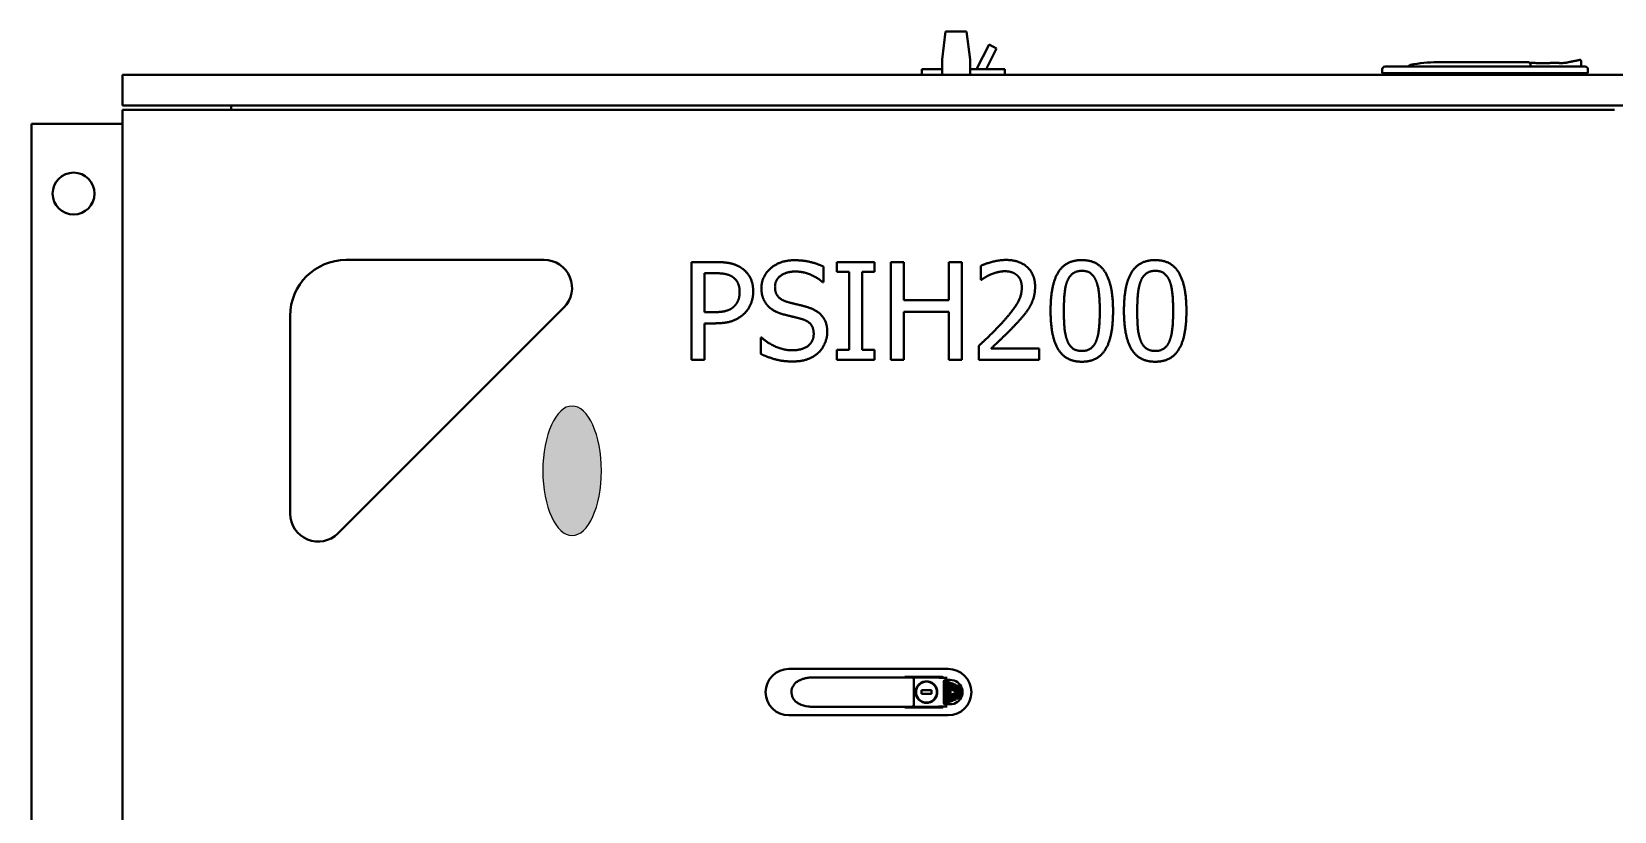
# Model space of a CAD drawing. Header units: millimetres. Extents: x 4969 to 37601, y -771 to 6478.
# Drawn here: x 11696 to 12829, y 4538 to 5097 of the extents above; entities that cross this region are included whole.
import ezdxf

# ---------------------------------------------------------------- set-up
doc = ezdxf.new("R2010")
doc.units = ezdxf.units.MM
doc.header["$LTSCALE"] = 7
doc.header["$MEASUREMENT"] = 0
doc.layers.get('0').update_dxf_attribs({"linetype": 'CONTINUOUS'})
doc.layers.add('가시적인 것(ISO)', color=3, linetype='CONTINUOUS', lineweight=40)

# ---------------------------------------------------------------- blocks, each defined once
blk = doc.blocks.new('A$C56EC6B52')
h = blk.add_hatch(color=256)
h.dxf.hatch_style = 1
edge = h.paths.add_edge_path()
edge.add_ellipse((1139.5, 1728.3), major_axis=(46.4, 0), ratio=0.451275, start_angle=0, end_angle=360)
blk.add_ellipse((1139.5, 1728.3), major_axis=(46.4, 0), ratio=0.451275, start_param=-1.570796, end_param=4.712389)
at = {"layer": '가시적인 것(ISO)'}
for p, q in [((8, 2115), (1388, 2115)), ((1388, 2115), (1388, 2050)), ((1398, 2050), (881, 2050)), ((1398, 982.5), (1398, 2050)), ((1401, 100), (1401, 2050)), ((1401, 2050), (1423, 2050)), ((1423, 2050), (1423, 100)), ((1398, 1972.3), (1401, 1972.3)), ((1108.8, 1930), (1250.5, 1930)), ((1256.4, 1734.1), (1094.6, 1895.9)), ((1290.5, 1890), (1290.5, 1748.3)), ((1219, 1633.6), (1219, 1642.9)), ((1219, 1642.9), (1289, 1642.9)), ((1289, 1642.9), (1289, 1625.3)), ((1245.1, 1633.6), (1219, 1633.6)), ((1245.1, 1625.7), (1245.1, 1633.6)), ((1281, 1633.6), (1253.1, 1633.6)), ((1253.1, 1633.6), (1253.1, 1627.3)), ((1281, 1625.9), (1281, 1633.6)), ((1223.2, 1593.3), (1234.9, 1593.3)), ((1234.9, 1593.3), (1234.9, 1592.6)), ((964.4, 1573.2), (964.4, 1459.2)), ((997.6, 1459.2), (997.6, 1573.2)), ((970.5, 1550.5), (970.5, 1556.7)), ((991.5, 1556.7), (991.5, 1550.5)), ((970.5, 1550.5), (970.5, 1485.2)), ((991.5, 1485.2), (991.5, 1550.5)), ((1274.6, 1548.4), (1274.6, 1549.1)), ((1285.7, 1548.4), (1274.6, 1548.4)), ((1219, 1511.8), (1219, 1538.9)), ((1219, 1538.9), (1226.2, 1538.9)), ((1226.2, 1538.9), (1226.2, 1530)), ((1226.2, 1530), (1281.9, 1530)), ((1281.9, 1530), (1281.9, 1538.9)), ((1281.9, 1538.9), (1289, 1538.9)), ((1289, 1538.9), (1289, 1511.8)), ((1281.9, 1520.7), (1226.2, 1520.7)), ((1226.2, 1520.7), (1226.2, 1511.8)), ((1281.9, 1511.8), (1281.9, 1520.7)), ((1226.2, 1511.8), (1219, 1511.8)), ((1289, 1511.8), (1281.9, 1511.8)), ((1219, 1500.3), (1289, 1500.3)), ((1219, 1491), (1219, 1500.3)), ((1289, 1500.3), (1289, 1491)), ((970.3, 1490.3), (970.1, 1490.2)), ((970.1, 1463.5), (970.1, 1490.2)), ((970.1, 1483.7), (972, 1483.7)), ((970.1, 1483.7), (971, 1483.7)), ((972, 1483.7), (972.4, 1483.7)), ((972.4, 1483.7), (989.6, 1483.7)), ((989.6, 1483.7), (990, 1483.7)), ((990, 1483.7), (991.9, 1483.7)), ((991, 1483.7), (991.9, 1483.7)), ((991.9, 1490.2), (991.7, 1490.3)), ((991.9, 1463.5), (991.9, 1490.2)), ((1253.3, 1491), (1219, 1491)), ((1253.3, 1458.8), (1253.3, 1491)), ((1289, 1491), (1261.6, 1491)), ((1261.6, 1491), (1261.6, 1458.8)), ((970.5, 1483.2), (970.5, 1466.3)), ((973.6, 1472.3), (973.9, 1472.3)), ((973.9, 1477.2), (973.7, 1477.2)), ((978.5, 1482.1), (978.5, 1481.8)), ((979.7, 1478.2), (979.7, 1471.2)), ((982.3, 1478.2), (979.7, 1478.2)), ((982.3, 1471.2), (982.3, 1478.2)), ((983.5, 1481.8), (983.5, 1482.1)), ((988.3, 1477.2), (988.1, 1477.2)), ((988.1, 1472.2), (988.3, 1472.2)), ((991.5, 1483.2), (991.5, 1466.3)), ((1423, 1478), (1427, 1478)), ((1427, 1478), (1427, 1463.5)), ((970.6, 1465.8), (970.1, 1465.8)), ((970.7, 1462.8), (970.6, 1462.8)), ((970.7, 1460), (970.7, 1464.8)), ((972.3, 1461.3), (989.7, 1461.3)), ((972.7, 1462.8), (972.7, 1462.8)), ((988.7, 1462.4), (973.3, 1462.4)), ((978.5, 1467.7), (978.5, 1467.4)), ((979.7, 1471.2), (982.3, 1471.2)), ((983.5, 1467.4), (983.5, 1467.7)), ((989.3, 1462.8), (989.3, 1462.8)), ((991.3, 1464.8), (991.3, 1460)), ((991.4, 1462.8), (991.3, 1462.8)), ((991.9, 1465.8), (991.4, 1465.8)), ((1423, 1463.5), (1434, 1463.5)), ((1434, 1463.5), (1454, 1461)), ((1454, 1461), (1454, 1446)), ((972.3, 1460.9), (972.3, 1457.7)), ((972.3, 1460.9), (989.7, 1460.9)), ((973.1, 1460), (973, 1460.1)), ((973.2, 1460.4), (973.3, 1460.4)), ((973.3, 1460.4), (988.7, 1460.4)), ((973.3, 1459.9), (988.7, 1459.9)), ((973.3, 1459.9), (973.3, 1459.9)), ((973.3, 1459.9), (973.3, 1459.9)), ((973.5, 1459), (973.5, 1459.1)), ((973.6, 1459.4), (973.7, 1459.4)), ((973.7, 1459.4), (988.3, 1459.4)), ((973.7, 1458.9), (988.3, 1458.9)), ((973.7, 1458.9), (973.7, 1458.9)), ((973.7, 1458.9), (973.7, 1458.9)), ((973.9, 1458), (973.9, 1458.1)), ((974.1, 1458.4), (987.9, 1458.4)), ((974.1, 1458.4), (974.1, 1458.4)), ((974.1, 1457.9), (987.9, 1457.9)), ((974.1, 1457.9), (974.1, 1457.9)), ((974.1, 1457.9), (974.1, 1457.9)), ((974.3, 1457), (974.3, 1457.1)), ((974.5, 1457.4), (979, 1457.4)), ((974.5, 1457.4), (974.5, 1457.4)), ((974.6, 1456.9), (974.5, 1456.9)), ((974.6, 1456.9), (979.2, 1456.9)), ((974.6, 1456.9), (974.6, 1456.9)), ((974.7, 1456), (974.7, 1456.1)), ((974.9, 1456.4), (979.4, 1456.4)), ((974.9, 1456.4), (974.9, 1456.4)), ((975, 1455.9), (974.9, 1455.9)), ((975, 1455.9), (979.7, 1455.9)), ((975, 1455.9), (975, 1455.9)), ((975.2, 1455), (975.1, 1455.1)), ((975.3, 1455.4), (975.4, 1455.4)), ((975.4, 1455.4), (979.9, 1455.4)), ((975.4, 1454.9), (975.4, 1454.9)), ((975.4, 1454.9), (980.1, 1454.9)), ((975.4, 1454.9), (975.4, 1454.9)), ((975.6, 1454), (975.5, 1454.1)), ((975.7, 1454.4), (975.8, 1454.4)), ((975.8, 1454.4), (980.3, 1454.4)), ((975.8, 1453.9), (980.6, 1453.9)), ((975.8, 1453.9), (975.8, 1453.9)), ((975.8, 1453.9), (975.8, 1453.9)), ((976, 1453), (975.9, 1453.1)), ((980.7, 1453.4), (976.1, 1453.4)), ((976.2, 1452.9), (976.2, 1452.9)), ((976.2, 1452.9), (981, 1452.9)), ((976.2, 1452.9), (976.2, 1452.9)), ((976.4, 1452), (976.4, 1452.1)), ((976.5, 1452.4), (976.6, 1452.4)), ((976.6, 1452.4), (985.4, 1452.4)), ((976.6, 1451.9), (985.4, 1451.9)), ((976.6, 1451.9), (976.6, 1451.9)), ((976.6, 1451.9), (976.6, 1451.9)), ((976.8, 1451), (976.8, 1451.1)), ((977, 1451.4), (985, 1451.4)), ((977, 1451.4), (977, 1451.4)), ((977, 1450.9), (985, 1450.9)), ((977, 1450.9), (977, 1450.9)), ((977, 1450.9), (977, 1450.9)), ((977.2, 1450), (977.2, 1450.1)), ((977.4, 1450.4), (984.6, 1450.4)), ((977.4, 1450.4), (977.4, 1450.4)), ((977.5, 1449.9), (977.4, 1449.9)), ((977.5, 1449.9), (984.5, 1449.9)), ((977.5, 1449.9), (977.5, 1449.9)), ((979, 1457.4), (979.2, 1456.9)), ((983, 1457.4), (979, 1457.4)), ((979.4, 1456.4), (979.2, 1456.9)), ((979.2, 1456.9), (979.4, 1456.4)), ((979.4, 1456.4), (979.7, 1455.9)), ((979.9, 1455.4), (979.6, 1455.9)), ((979.7, 1455.9), (979.9, 1455.4)), ((979.9, 1455.4), (980.1, 1454.9)), ((980.3, 1454.4), (980.1, 1454.9)), ((980.1, 1454.9), (980.3, 1454.4)), ((980.3, 1454.4), (980.6, 1453.9)), ((980.7, 1453.4), (980.5, 1453.9)), ((980.6, 1453.9), (980.8, 1453.4)), ((980.8, 1453.4), (980.7, 1453.4)), ((980.8, 1453.4), (981, 1452.9)), ((980.8, 1453.4), (980.8, 1453.4)), ((981.2, 1453.4), (981, 1452.9)), ((981, 1452.9), (981, 1452.9)), ((981, 1452.9), (985.8, 1452.9)), ((981, 1452.9), (981, 1452.9)), ((981, 1452.9), (981, 1452.8)), ((981, 1452.8), (981, 1452.9)), ((981, 1452.8), (981, 1452.9)), ((981, 1452.9), (981, 1452.9)), ((981.2, 1453.4), (981.4, 1453.9)), ((981.2, 1453.4), (981.3, 1453.4)), ((981.2, 1453.4), (981.2, 1453.4)), ((981.5, 1453.9), (981.3, 1453.4)), ((985.9, 1453.4), (981.3, 1453.4)), ((981.7, 1454.4), (981.4, 1453.9)), ((981.4, 1453.9), (986.2, 1453.9)), ((981.9, 1454.9), (981.7, 1454.4)), ((981.7, 1454.4), (981.9, 1454.9)), ((981.7, 1454.4), (986.2, 1454.4)), ((982.1, 1455.4), (981.9, 1454.9)), ((981.9, 1454.9), (986.6, 1454.9)), ((982.4, 1455.9), (982.1, 1455.4)), ((982.1, 1455.4), (982.3, 1455.9)), ((982.1, 1455.4), (986.6, 1455.4)), ((982.6, 1456.4), (982.3, 1455.9)), ((982.3, 1455.9), (987, 1455.9)), ((982.8, 1456.9), (982.6, 1456.4)), ((982.6, 1456.4), (982.8, 1456.9)), ((982.6, 1456.4), (987.1, 1456.4)), ((983, 1457.4), (982.8, 1456.9)), ((982.8, 1456.9), (987.4, 1456.9)), ((983, 1457.4), (987.5, 1457.4)), ((984.6, 1449.9), (984.5, 1449.9)), ((984.5, 1449.9), (984.5, 1449.9)), ((984.6, 1450.4), (984.6, 1450.4)), ((984.8, 1450.1), (984.8, 1450)), ((985, 1451.4), (985, 1451.4)), ((985, 1451.4), (985, 1451.4)), ((985, 1450.9), (985, 1450.9)), ((985, 1450.9), (985, 1450.9)), ((985.2, 1451.1), (985.2, 1451)), ((985.4, 1452.4), (985.5, 1452.4)), ((985.4, 1452.4), (985.4, 1452.4)), ((985.4, 1451.9), (985.4, 1451.9)), ((985.4, 1451.9), (985.4, 1451.9)), ((985.6, 1452.1), (985.6, 1452)), ((985.8, 1452.9), (985.8, 1452.9)), ((985.8, 1452.9), (985.8, 1452.9)), ((986.1, 1453.1), (986, 1453)), ((986.2, 1454.4), (986.3, 1454.4)), ((986.2, 1454.4), (986.2, 1454.4)), ((986.2, 1453.9), (986.2, 1453.9)), ((986.2, 1453.9), (986.2, 1453.9)), ((986.5, 1454.1), (986.4, 1454)), ((986.6, 1455.4), (986.7, 1455.4)), ((986.6, 1455.4), (986.6, 1455.4)), ((986.6, 1454.9), (986.6, 1454.9)), ((986.6, 1454.9), (986.6, 1454.9)), ((986.9, 1455.1), (986.8, 1455)), ((987.1, 1455.9), (987, 1455.9)), ((987, 1455.9), (987, 1455.9)), ((987.1, 1456.4), (987.1, 1456.4)), ((987.1, 1456.4), (987.1, 1456.4)), ((987.3, 1456.1), (987.3, 1456)), ((987.5, 1456.9), (987.4, 1456.9)), ((987.4, 1456.9), (987.4, 1456.9)), ((987.5, 1457.4), (987.5, 1457.4)), ((987.5, 1457.4), (987.5, 1457.4)), ((987.7, 1457.1), (987.7, 1457)), ((987.9, 1458.4), (987.9, 1458.4)), ((987.9, 1458.4), (987.9, 1458.4)), ((987.9, 1457.9), (987.9, 1457.9)), ((987.9, 1457.9), (987.9, 1457.9)), ((988.1, 1458.1), (988.1, 1458)), ((988.3, 1459.4), (988.4, 1459.4)), ((988.3, 1459.4), (988.3, 1459.4)), ((988.3, 1458.9), (988.3, 1458.9)), ((988.3, 1458.9), (988.3, 1458.9)), ((988.5, 1459.1), (988.5, 1459)), ((988.7, 1460.4), (988.8, 1460.4)), ((988.7, 1460.4), (988.7, 1460.4)), ((988.7, 1459.9), (988.7, 1459.9)), ((988.7, 1459.9), (988.7, 1459.9)), ((989, 1460.1), (988.9, 1460)), ((989.7, 1457.7), (989.7, 1460.9)), ((1219, 1458.8), (1253.3, 1458.8)), ((1219, 1449.5), (1219, 1458.8)), ((1261.6, 1458.8), (1289, 1458.8)), ((1289, 1458.8), (1289, 1449.5)), ((978.3, 1449.4), (983.7, 1449.4)), ((1289, 1449.5), (1219, 1449.5)), ((1434, 1443.5), (1423, 1443.5)), ((1427, 1443.5), (1427, 1418.6)), ((1427, 1438.8), (1444.7, 1429.9)), ((1454, 1446), (1434, 1443.5)), ((1219, 1394.1), (1219, 1437.3)), ((1219, 1437.3), (1229, 1437.3)), ((1227.1, 1428.5), (1227.1, 1394.1)), ((1276.3, 1435.3), (1276.3, 1435.8)), ((1276.3, 1435.8), (1286.3, 1435.8)), ((1442, 1424.5), (1427, 1432.1)), ((1444.7, 1429.9), (1442, 1424.5)), ((1423, 1418.6), (1427, 1418.6)), ((1227.1, 1394.1), (1219, 1394.1)), ((1424, 1146.9), (1424, 1132)), ((1424.3, 1147), (1424.2, 1147)), ((1424.3, 1132), (1424.3, 1148.6)), ((1427, 1148.6), (1424.3, 1148.6)), ((1429, 1132), (1429, 1146.6)), ((1424, 1133.2), (1423, 1133.2)), ((1424, 1018), (1424, 1132)), ((1424.3, 1132), (1424.3, 1018)), ((1429, 1132), (1429, 1018)), ((1432.1, 1109.2), (1432.1, 1044)), ((1429.6, 1042.5), (1429, 1042.5)), ((1429, 1042.4), (1429.7, 1042.4)), ((1429.6, 1042.5), (1430.1, 1042.5)), ((1430.1, 1042.5), (1430.6, 1042.5)), ((1431.7, 1041.9), (1431.7, 1041.6)), ((1431.7, 1025.4), (1431.7, 1022.2)), ((1423, 1016.8), (1424, 1016.8)), ((1424, 1018), (1424, 1003.1)), ((1424.3, 1001.4), (1424.3, 1018)), ((1429, 1003.4), (1429, 1018)), ((1431.8, 1016.8), (1431.8, 1016.8)), ((1431.8, 1016.8), (1431.8, 1016.7)), ((1424.3, 1003), (1424.2, 1003)), ((1427, 1001.4), (1424.3, 1001.4)), ((1433, 1006.3), (1429, 1006.2))]:
    blk.add_line(p, q, dxfattribs=at)
for centre, radius in [((1338, 2085), 15), ((981, 1474.7), 7.5)]:
    blk.add_circle(centre, radius, dxfattribs=at)
for centre, radius, start, end in [((1108.8, 1910), 20, 90, 225), ((1250.5, 1890), 40, 0, 90), ((1270.5, 1748.3), 20, 225, 0), ((981, 1573.2), 16.6, 0, 180), ((972, 1485.2), 1.5, 180, 270), ((990, 1485.2), 1.5, 270, 0), ((981, 1474.7), 7.69, 161.0213, 198.8412), ((981, 1474.7), 7.77, 198.6393, 251.3607), ((981, 1474.7), 7.75, 108.8191, 161.1809), ((981, 1474.7), 7.69, 71.0213, 108.9787), ((981, 1474.7), 7.75, 18.8191, 71.1809), ((981, 1474.7), 7.69, 341.0213, 18.9787), ((981, 1474.7), 7.69, 251.1588, 288.9787), ((981, 1474.7), 7.75, 288.8191, 341.1809), ((981, 1459.2), 16.6, 180, 0), ((1424.2, 1146.9), 0.15, 90, 180), ((1427, 1146.6), 2, 0, 89.5), ((1336.9, 1109.2), 95.2, 0, 11.637), ((1430.6, 1044), 1.5, 270, 0), ((1431.4, 1025.4), 0.3, 7.0913, 7.7402), ((1424.2, 1003.1), 0.15, 180, 270), ((1427, 1003.4), 2, 270.5, 0)]:
    blk.add_arc(centre, radius, start, end, dxfattribs=at)
for centre, major_axis, ratio, start_param, end_param in [((973, 1564.1), (-0.922, 0.388), 0.933657, 6.283085, 6.283256), ((975, 1565.8), (-1.73, 1.01), 0.104074, 0.000013, 0.000022), ((987, 1565.8), (1.73, 1.01), 0.104074, 0.000018, 0.000029), ((971.6, 1558.4), (-0.996, 0.09), 0.942378, 0.000027, 0.000154), ((990.4, 1558.4), (0.996, 0.09), 0.942379, 6.28312, 6.283261), ((970.8, 1490.3), (-0.5, 0), 0.003491, 5.390173, 6.265732), ((971, 1483.2), (-0.485, 0.121), 0.999353, 4.95743, 6.527922), ((991, 1483.2), (0.485, 0.121), 0.999353, 6.038448, 7.60894), ((991.2, 1490.3), (-0.5, 0), 0.003491, 3.159046, 4.034605), ((970.6, 1463.5), (-0.013, -0.658), 0.75919, 4.739206, 6.298644), ((971, 1466.3), (0.448, -0.224), 0.999239, 3.604814, 4.358166), ((973.3, 1461.3), (-0.09, 1.09), 0.918226, 6.210712, 7.70663), ((972.3, 1461.1), (0, 0.238), 0.034888, 6.283103, 7.220348), ((972.3, 1461.1), (0, -0.237), 0.034921, 5.189113, 6.283185), ((988.7, 1461.3), (0.09, 1.09), 0.918226, 4.859741, 6.355659), ((989.7, 1461.1), (0, 0.238), 0.034886, 5.346024, 6.283268), ((989.7, 1461.1), (0, -0.237), 0.034921, 0, 1.094081), ((991, 1466.3), (-0.448, -0.224), 0.999239, 1.92503, 2.678371), ((991.4, 1463.5), (0.013, -0.658), 0.75919, 6.267726, 7.827164), ((981, 1457.7), (0, -8.71), 0.999974, 4.705228, 5.977125), ((973.2, 1460.2), (-0.172, 0.112), 0.962304, 5.307353, 7.235103), ((973.3, 1460.1), (0.172, -0.112), 0.962304, 4.093511, 5.307353), ((973.3, 1460.1), (0.019, -0.25), 0.034604, 6.280563, 6.280609), ((973.3, 1460.1), (0, -0.2), 0.985197, 6.282917, 6.283187), ((973.6, 1459.2), (-0.172, 0.112), 0.962304, 5.307353, 7.235103), ((973.7, 1459.1), (0.172, -0.112), 0.962304, 4.093511, 5.307353), ((973.7, 1459.1), (0.019, -0.25), 0.034604, 6.280563, 6.280609), ((973.7, 1459.1), (0, -0.2), 0.985197, 6.282915, 6.283184), ((974.1, 1458.2), (-0.172, 0.112), 0.962304, 5.307353, 7.235103), ((974.1, 1458.1), (0.172, -0.112), 0.962304, 4.093511, 5.307353), ((974.1, 1458.1), (0.019, -0.25), 0.034604, 6.280563, 6.280609), ((974.1, 1458.1), (0, -0.2), 0.985197, 6.282916, 6.283186), ((974.5, 1457.2), (-0.172, 0.112), 0.962304, 5.307353, 7.235103), ((974.5, 1457.1), (0.172, -0.112), 0.962304, 4.093511, 5.307353), ((974.6, 1457.1), (0, -0.2), 0.985197, 6.282915, 6.283184), ((974.5, 1457.1), (0.019, -0.25), 0.034605, 6.280558, 6.280604), ((974.9, 1456.2), (-0.172, 0.112), 0.962304, 5.307353, 7.235103), ((974.9, 1456.1), (0.172, -0.112), 0.962304, 4.093511, 5.307353), ((975, 1456.1), (0, -0.2), 0.985197, 6.282917, 6.283187), ((975, 1456.1), (0.019, -0.25), 0.034605, 6.280558, 6.280604), ((975.3, 1455.2), (-0.172, 0.112), 0.962304, 5.307353, 7.235103), ((975.3, 1455.1), (0.172, -0.112), 0.962304, 4.093511, 5.307353), ((975.4, 1455.1), (0, -0.2), 0.985197, 6.282916, 6.283186), ((975.4, 1455.1), (0.019, -0.25), 0.034605, 6.280558, 6.280604), ((975.7, 1454.2), (-0.172, 0.112), 0.962304, 5.307353, 7.235103), ((975.8, 1454.1), (0.172, -0.112), 0.962304, 4.093511, 5.307353), ((975.8, 1454.1), (0.019, -0.25), 0.034605, 6.280558, 6.280604), ((975.8, 1454.1), (0, -0.2), 0.985197, 6.282915, 6.283184), ((976.1, 1453.2), (-0.167, 0.12), 0.959255, 5.355807, 7.280667), ((976.2, 1453.1), (0.172, -0.112), 0.962304, 4.093511, 5.307353), ((976.2, 1453.1), (0, -0.2), 0.985197, 6.282917, 6.283186), ((976.5, 1452.2), (-0.172, 0.112), 0.962304, 5.307353, 7.235103), ((976.6, 1452.1), (0.172, -0.112), 0.962304, 4.093511, 5.307353), ((976.6, 1452.1), (0.019, -0.25), 0.034604, 6.280563, 6.280609), ((976.6, 1452.1), (0, -0.2), 0.985197, 6.282917, 6.283186), ((977, 1451.2), (-0.172, 0.112), 0.962304, 5.307353, 7.235103), ((977, 1451.1), (0.172, -0.112), 0.962304, 4.093511, 5.307353), ((977, 1451.1), (0.019, -0.25), 0.034604, 6.280563, 6.280609), ((977, 1451.1), (0, -0.2), 0.985197, 6.282917, 6.283186), ((977.4, 1450.2), (-0.172, 0.112), 0.962304, 5.307353, 7.235103), ((977.4, 1450.1), (0.172, -0.112), 0.962304, 4.093511, 5.307353), ((977.5, 1450.1), (0, -0.2), 0.985197, 6.282885, 6.283185), ((977.4, 1450.1), (0.016, -0.241), 0.029477, 6.281281, 6.281332), ((981, 1457.7), (0, -8.71), 0.999974, 0.30606, 1.577957), ((984.5, 1450.1), (0, -0.2), 0.985197, 6.283184, 6.283307), ((984.6, 1450.2), (0.172, 0.112), 0.962304, 5.331267, 7.259018), ((984.6, 1450.1), (-0.172, -0.112), 0.962304, 0.975833, 2.189675), ((985, 1451.2), (0.172, 0.112), 0.962304, 5.331267, 7.259018), ((985, 1451.2), (0, 0.2), 0.985197, 6.283091, 6.283177), ((985, 1451.1), (-0.172, -0.112), 0.962304, 0.975833, 2.189675), ((985, 1451.1), (0, -0.2), 0.985197, 0.000002, 0.000102), ((985.4, 1452.2), (0, 0.2), 0.985197, 6.283089, 6.283176), ((985.4, 1452.1), (-0.172, -0.112), 0.962304, 0.975833, 2.189675), ((985.4, 1452.1), (0, -0.2), 0.985197, 6.283161, 6.28326), ((985.5, 1452.2), (0.172, 0.112), 0.962304, 5.331267, 7.259018), ((985.8, 1453.1), (-0.172, -0.112), 0.962304, 0.975833, 2.189675), ((985.8, 1453.1), (0, -0.2), 0.985197, 0.000006, 0.000103), ((985.9, 1453.2), (0.167, 0.12), 0.959255, 5.285703, 7.210563), ((986.2, 1454.2), (0, 0.2), 0.985197, 6.283086, 6.283173), ((986.2, 1454.1), (-0.172, -0.112), 0.962304, 0.975833, 2.189675), ((986.2, 1454.1), (0, -0.2), 0.985197, 6.283179, 6.283278), ((986.3, 1454.2), (0.172, 0.112), 0.962304, 5.331267, 7.259018), ((986.6, 1455.2), (0, 0.2), 0.985197, 6.283109, 6.283196), ((986.7, 1455.1), (-0.172, -0.112), 0.962304, 0.975833, 2.189675), ((986.6, 1455.1), (0, -0.2), 0.985197, 0.000002, 0.000101), ((986.7, 1455.2), (0.172, 0.112), 0.962304, 5.331267, 7.259018), ((987, 1456.1), (0, -0.2), 0.985197, 0, 0.000099), ((987.1, 1456.2), (0.172, 0.112), 0.962304, 5.331267, 7.259018), ((987.1, 1456.2), (0, 0.2), 0.985197, 6.283089, 6.283176), ((987.1, 1456.1), (-0.172, -0.112), 0.962304, 0.975833, 2.189675), ((987.4, 1457.1), (0, -0.2), 0.985197, 6.283175, 6.283274), ((987.5, 1457.2), (0.172, 0.112), 0.962304, 5.331267, 7.259018), ((987.5, 1457.2), (0, 0.2), 0.985197, 6.283089, 6.283176), ((987.5, 1457.1), (-0.172, -0.112), 0.962304, 0.975833, 2.189675), ((987.9, 1458.2), (0.172, 0.112), 0.962304, 5.331267, 7.259018), ((987.9, 1458.2), (0, 0.2), 0.985197, 6.283103, 6.28319), ((987.9, 1458.1), (-0.172, -0.112), 0.962304, 0.975833, 2.189675), ((987.9, 1458.1), (0, -0.2), 0.985197, 0.000004, 0.000104), ((988.3, 1459.2), (0, 0.2), 0.985197, 6.283109, 6.283196), ((988.3, 1459.1), (-0.172, -0.112), 0.962304, 0.975833, 2.189675), ((988.3, 1459.1), (0, -0.2), 0.985197, 0.000019, 0.000119), ((988.4, 1459.2), (0.172, 0.112), 0.962304, 5.331267, 7.259018), ((988.7, 1460.2), (0, 0.2), 0.985197, 6.283089, 6.283176), ((988.7, 1460.1), (-0.172, -0.112), 0.962304, 0.975833, 2.189675), ((988.7, 1460.1), (0, -0.2), 0.985197, 0.000017, 0.000116), ((988.8, 1460.2), (0.172, 0.112), 0.962304, 5.331267, 7.259018), ((1431.4, 1017.6), (0.298, 0.035), 0.004081, 0, 0.011179), ((1441.7, 1018.8), (1.1, -10.1), 0.999336, 4.720295, 4.805424), ((1441.7, 1018.8), (-1.1, 10.1), 0.999336, 1.578704, 1.663829)]:
    blk.add_ellipse(centre, major_axis=major_axis, ratio=ratio, start_param=start_param, end_param=end_param, dxfattribs=at)
for points, degree in [([(1252.4, 1604.8), (1248.8, 1608.4), (1245.1, 1618.2), (1245.1, 1625.7)], 2), ([(1253.1, 1627.3), (1253.1, 1621.6), (1254.9, 1614.6), (1257.3, 1612.3)], 2), ([(1278.3, 1613.4), (1279.8, 1615.6), (1281, 1621.5), (1281, 1625.9)], 2), ([(1289, 1625.3), (1289, 1619.1), (1287, 1610.3), (1284.7, 1607)], 2), ([(1257.3, 1612.3), (1259.4, 1610.2), (1264.3, 1608.4), (1267.6, 1608.4)], 2), ([(1267.6, 1608.4), (1271.3, 1608.4), (1276.6, 1610.9), (1278.3, 1613.4)], 2), ([(1267.9, 1598.7), (1263.4, 1598.7), (1255.2, 1601.9), (1252.4, 1604.8)], 2), ([(1284.7, 1607), (1282, 1603.1), (1273.8, 1598.7), (1267.9, 1598.7)], 2), ([(1217.8, 1570.3), (1217.8, 1577.9), (1221, 1588.6), (1223.2, 1593.3)], 2), ([(1234.9, 1592.6), (1230.6, 1588), (1225.8, 1576.4), (1225.8, 1571)], 2), ([(1251.4, 1576.7), (1252.4, 1580.3), (1255.3, 1586), (1257.6, 1588.2)], 2), ([(1257.6, 1588.2), (1259.9, 1590.4), (1266.2, 1592.8), (1270.2, 1592.8)], 2), ([(1270.2, 1592.8), (1278.8, 1592.8), (1290.3, 1579.5), (1290.3, 1569.2)], 2), ([(1248.2, 1564), (1249.1, 1567.2), (1250.4, 1572.6), (1251.4, 1576.7)], 2), ([(1271.2, 1583.1), (1266.8, 1583.1), (1261.5, 1578.4), (1260.3, 1573.9)], 2), ([(1282.2, 1568.6), (1282.2, 1575.1), (1276.1, 1583.1), (1271.2, 1583.1)], 2), ([(970.7, 1559.5), (971, 1561.7), (971.7, 1563.8), (972.7, 1565.8)], 3), ([(972.1, 1564.5), (972.1, 1564.5), (972.1, 1564.5), (972.1, 1564.5)], 3), ([(972.3, 1565), (972.4, 1565.2), (972.5, 1565.4), (972.6, 1565.6)], 3), ([(973.2, 1566.8), (973, 1566.5), (972.8, 1566.1), (972.7, 1565.8)], 3), ([(972.9, 1566.2), (973, 1566.4), (973.1, 1566.6), (973.2, 1566.8)], 3), ([(973.2, 1566.8), (973.3, 1567), (973.4, 1567.2), (973.6, 1567.3)], 3), ([(976.5, 1570), (977.1, 1570.4), (977.8, 1570.7), (978.5, 1570.9)], 3), ([(984.7, 1570.4), (984.5, 1570.5), (984.4, 1570.6), (984.2, 1570.7)], 3), ([(988.3, 1567.5), (988.4, 1567.3), (988.6, 1567.1), (988.7, 1566.9)], 3), ([(989.3, 1565.8), (989.2, 1566.1), (989, 1566.4), (988.8, 1566.8)], 3), ([(989.3, 1565.8), (989.6, 1565.3), (989.8, 1564.8), (990, 1564.2)], 3), ([(989.4, 1565.6), (989.5, 1565.4), (989.6, 1565.2), (989.7, 1565)], 3), ([(1224.1, 1552), (1221.1, 1555.4), (1217.8, 1563.9), (1217.8, 1570.3)], 2), ([(1225.8, 1571), (1225.8, 1563.3), (1232.2, 1555.4), (1237.5, 1555.4)], 2), ([(1237.5, 1555.4), (1241.7, 1555.4), (1246.9, 1559.5), (1248.2, 1564)], 2), ([(1260.3, 1573.9), (1259.5, 1571), (1257.5, 1562.4), (1256.6, 1559.6)], 2), ([(1274.6, 1549.1), (1277.7, 1552.4), (1282.2, 1562.9), (1282.2, 1568.6)], 2), ([(1290.3, 1569.2), (1290.3, 1563.3), (1287.9, 1552.9), (1285.7, 1548.4)], 2), ([(970.5, 1556.7), (970.5, 1557.1), (970.5, 1557.5), (970.5, 1557.8)], 3), ([(970.6, 1558.5), (970.6, 1558.5), (970.6, 1558.5), (970.6, 1558.5)], 3), ([(991, 1560.9), (991.2, 1560.4), (991.2, 1559.9), (991.3, 1559.4)], 3), ([(991.5, 1557.8), (991.5, 1557.4), (991.5, 1557.1), (991.5, 1556.7)], 3), ([(991.5, 1557.3), (991.5, 1557.3), (991.5, 1557.2), (991.5, 1557.1)], 3), ([(1239, 1545.7), (1234.9, 1545.7), (1226.9, 1549), (1224.1, 1552)], 2), ([(1256.6, 1559.6), (1254.4, 1552.4), (1245.5, 1545.7), (1239, 1545.7)], 2), ([(976.2, 1452.9), (976.2, 1452.9), (976.2, 1452.9), (976.2, 1452.9)], 3), ([(1245.3, 1410), (1240.5, 1414.4), (1230.1, 1425.3), (1227.1, 1428.5)], 2), ([(1229, 1437.3), (1233.3, 1432.6), (1241.4, 1424.3), (1245.8, 1420.4)], 2), ([(1280.2, 1428.5), (1279.4, 1430.5), (1277.1, 1434.2), (1276.3, 1435.3)], 2), ([(1282.4, 1418.6), (1282.4, 1421.1), (1281.1, 1426.2), (1280.2, 1428.5)], 2), ([(1286.3, 1435.8), (1287.7, 1432.9), (1290.5, 1422.5), (1290.5, 1417.9)], 2), ([(1245.8, 1420.4), (1254.6, 1412.4), (1265.1, 1406.5), (1270.8, 1406.5)], 2), ([(1290.5, 1417.9), (1290.5, 1408.1), (1280.1, 1397), (1271.3, 1397)], 2), ([(1279.6, 1410), (1281, 1411.6), (1282.4, 1415.9), (1282.4, 1418.6)], 2), ([(1257.3, 1400.6), (1254.2, 1402.3), (1248.2, 1407.3), (1245.3, 1410)], 2), ([(1270.8, 1406.5), (1273.7, 1406.5), (1278.1, 1408.3), (1279.6, 1410)], 2), ([(1271.3, 1397), (1267.1, 1397), (1260.2, 1398.9), (1257.3, 1400.6)], 2), ([(1217.6, 1363.5), (1217.6, 1375.1), (1235.5, 1385.9), (1254, 1385.9)], 2), ([(1254, 1385.9), (1272.9, 1385.9), (1290.4, 1375), (1290.4, 1363.5)], 2), ([(1232.9, 1374), (1229.2, 1372.7), (1225.3, 1367.6), (1225.3, 1363.5)], 2), ([(1254, 1376.4), (1246.6, 1376.4), (1236.7, 1375.5), (1232.9, 1374)], 2), ([(1275.3, 1374), (1271.7, 1375.4), (1260.8, 1376.4), (1254, 1376.4)], 2), ([(1282.7, 1363.5), (1282.7, 1367.4), (1279, 1372.5), (1275.3, 1374)], 2), ([(1254, 1341.2), (1235.2, 1341.2), (1217.6, 1352.1), (1217.6, 1363.5)], 2), ([(1225.3, 1363.5), (1225.3, 1359.7), (1229, 1354.6), (1232.7, 1353.2)], 2), ([(1290.4, 1363.5), (1290.4, 1352), (1272.3, 1341.2), (1254, 1341.2)], 2), ([(1275.4, 1353.3), (1279, 1354.7), (1282.7, 1359.6), (1282.7, 1363.5)], 2), ([(1232.7, 1353.2), (1236.2, 1351.8), (1246.8, 1350.7), (1254, 1350.7)], 2), ([(1254, 1350.7), (1261.2, 1350.7), (1271.8, 1351.8), (1275.4, 1353.3)], 2), ([(1217.6, 1311), (1217.6, 1322.6), (1235.5, 1333.4), (1254, 1333.4)], 2), ([(1254, 1333.4), (1272.9, 1333.4), (1290.4, 1322.5), (1290.4, 1311)], 2), ([(1232.9, 1321.5), (1229.2, 1320.1), (1225.3, 1315.1), (1225.3, 1311)], 2), ([(1254, 1323.9), (1246.6, 1323.9), (1236.7, 1323), (1232.9, 1321.5)], 2), ([(1275.3, 1321.4), (1271.7, 1322.9), (1260.8, 1323.9), (1254, 1323.9)], 2), ([(1282.7, 1311), (1282.7, 1314.9), (1279, 1320), (1275.3, 1321.4)], 2), ([(1254, 1288.7), (1235.2, 1288.7), (1217.6, 1299.6), (1217.6, 1311)], 2), ([(1225.3, 1311), (1225.3, 1307.1), (1229, 1302.1), (1232.7, 1300.7)], 2), ([(1290.4, 1311), (1290.4, 1299.5), (1272.3, 1288.7), (1254, 1288.7)], 2), ([(1275.4, 1300.7), (1279, 1302.2), (1282.7, 1307.1), (1282.7, 1311)], 2), ([(1232.7, 1300.7), (1236.2, 1299.3), (1246.8, 1298.2), (1254, 1298.2)], 2), ([(1254, 1298.2), (1261.2, 1298.2), (1271.8, 1299.3), (1275.4, 1300.7)], 2), ([(1431.4, 1035.8), (1431.4, 1035.4), (1431.4, 1035), (1431.4, 1034.5)], 3), ([(1431.4, 1033.2), (1431.4, 1032.8), (1431.4, 1032.4), (1431.4, 1031.9)], 3), ([(1431.7, 1041.6), (1431.7, 1041.6), (1431.7, 1041.6), (1431.7, 1041.6)], 3), ([(1431.4, 1020.7), (1431.4, 1020.6), (1431.4, 1020.5), (1431.4, 1020.4)], 3), ([(1431.4, 1020.4), (1431.4, 1020.2), (1431.4, 1020.1), (1431.4, 1019.9)], 3), ([(1431.4, 1019.9), (1431.4, 1019.8), (1431.4, 1019.6), (1431.4, 1019.5)], 3), ([(1431.4, 1019.5), (1431.5, 1018.9), (1431.6, 1018.3), (1431.6, 1017.6)], 3)]:
    blk.add_open_spline(points, degree=degree, dxfattribs=at)
for points, knots in [([(976.5, 1570), (976.5, 1570), (976.5, 1570), (976.5, 1570), (976, 1569.8), (975.6, 1569.5), (975.2, 1569.2), (975.2, 1569.1), (975.2, 1569.1), (975.2, 1569.1), (974.8, 1568.8), (974.4, 1568.4), (974.1, 1568.1), (974.1, 1568), (974.1, 1568), (974, 1568), (973.9, 1567.8), (973.7, 1567.5), (973.6, 1567.3)], [0.751133, 0.751133, 0.751133, 0.751133, 0.7533305, 0.7533305, 0.7533305, 0.8333333, 0.8333333, 0.8333333, 0.8383655, 0.8383655, 0.8383655, 0.9166667, 0.9166667, 0.9166667, 0.9233991, 0.9233991, 0.9233991, 0.9661088, 0.9661088, 0.9661088, 0.9661088]), ([(979.4, 1571.1), (979.4, 1571.1), (979.4, 1571.1), (979.4, 1571.1), (979.1, 1571.1), (978.8, 1571), (978.5, 1570.9)], [0.58320385, 0.58320385, 0.58320385, 0.58320385, 0.58333333, 0.58333333, 0.58333333, 0.63457536, 0.63457536, 0.63457536, 0.63457536]), ([(979.4, 1571.1), (980.4, 1571.3), (981.4, 1571.3), (983, 1571.1), (983.6, 1570.9), (984.2, 1570.7)], [0, 0, 0, 0, 0.2900028, 0.2900028, 0.4781484, 0.4781484, 0.4781484, 0.4781484]), ([(984.7, 1570.4), (985.6, 1570), (986.4, 1569.5), (987.8, 1568.2), (988.3, 1567.5), (988.8, 1566.8)], [0, 0, 0, 0, 0.2915691, 0.2915691, 0.5526731, 0.5526731, 0.5526731, 0.5526731]), ([(991, 1560.9), (991, 1561.3), (990.7, 1562.4), (990.3, 1563.5), (990, 1564.2)], [0.4042707, 0.4042707, 0.4042707, 0.4042707, 0.5, 0.7324195, 0.7324195, 0.7324195, 0.7324195]), ([(970.7, 1559.5), (970.7, 1559.4), (970.6, 1558.9), (970.6, 1558.3), (970.5, 1557.8)], [0.7361273, 0.7361273, 0.7361273, 0.7361273, 0.75, 0.8928762, 0.8928762, 0.8928762, 0.8928762]), ([(991.5, 1557.8), (991.4, 1558.3), (991.4, 1558.8), (991.3, 1559.4), (991.3, 1559.4)], [0.1014851, 0.1014851, 0.1014851, 0.1014851, 0.25, 0.2591325, 0.2591325, 0.2591325, 0.2591325]), ([(970.7, 1464.8), (970.7, 1464.9), (970.7, 1465.1), (970.7, 1465.4), (970.7, 1465.5), (970.6, 1465.8), (970.6, 1465.9), (970.6, 1466), (970.6, 1466.1), (970.6, 1466.1), (970.6, 1466.2), (970.6, 1466.2)], [0, 0, 0, 0, 0.0475704, 0.0475704, 0.0941842, 0.0941842, 0.1403777, 0.1403777, 0.1849759, 0.1849759, 0.1973331, 0.1973331, 0.1973331, 0.1973331]), ([(972.3, 1461.1), (972.3, 1461.1), (972.3, 1461.2), (972.3, 1461.2), (972.3, 1461.2), (972.3, 1461.2)], [-0.01317961, -0.01317961, -0.01317961, -0.01317961, -0.00656615, -0.00656615, 0, 0, 0, 0]), ([(972.3, 1461), (972.3, 1461), (972.3, 1461), (972.3, 1461.1), (972.3, 1461.1), (972.3, 1461.1)], [-0.01321907, -0.01321907, -0.01321907, -0.01321907, -0.00661678, -0.00661678, -0.000001, -0.000001, -0.000001, -0.000001]), ([(989.7, 1461.2), (989.7, 1461.2), (989.7, 1461.2), (989.7, 1461.2), (989.7, 1461.1), (989.7, 1461.1)], [-0.01322137, -0.01322137, -0.01322137, -0.01322137, -0.00663716, -0.00663716, -0.00000236, -0.00000236, -0.00000236, -0.00000236]), ([(989.7, 1461.1), (989.7, 1461.1), (989.7, 1461.1), (989.7, 1461), (989.7, 1461), (989.7, 1461)], [-0.0131793, -0.0131793, -0.0131793, -0.0131793, -0.00658517, -0.00658517, -0.00000048, -0.00000048, -0.00000048, -0.00000048]), ([(991.4, 1466.2), (991.4, 1466.2), (991.4, 1466.2), (991.4, 1466.2), (991.4, 1466.1), (991.4, 1466.1), (991.4, 1466.1), (991.4, 1466), (991.4, 1465.9), (991.4, 1465.8), (991.4, 1465.7), (991.3, 1465.4), (991.3, 1465.3), (991.3, 1465), (991.3, 1464.9), (991.3, 1464.8)], [0.0601148, 0.0601148, 0.0601148, 0.0601148, 0.0620316, 0.0620316, 0.0754786, 0.0754786, 0.0981501, 0.0981501, 0.1322368, 0.1322368, 0.1743258, 0.1743258, 0.2196392, 0.2196392, 0.257818, 0.257818, 0.257818, 0.257818]), ([(978.2, 1449.2), (978.2, 1449.2), (978.2, 1449.2), (978.2, 1449.3), (978.2, 1449.3), (978.2, 1449.3), (978.3, 1449.3), (978.3, 1449.3), (978.3, 1449.3), (978.3, 1449.3), (978.3, 1449.3), (978.3, 1449.4), (978.3, 1449.4), (978.3, 1449.4), (978.3, 1449.4), (978.3, 1449.4)], [0.0000001, 0.0000001, 0.0000001, 0.0000001, 0.25, 0.25, 0.25, 0.5, 0.5, 0.5, 0.5300124, 0.5300124, 0.5300124, 0.75, 0.75, 0.75, 1, 1, 1, 1]), ([(981, 1448.9), (981, 1448.9), (980.9, 1448.9), (980.9, 1448.9), (980.9, 1448.9), (980.7, 1449), (980.7, 1449), (980.2, 1449), (979.9, 1449), (979.1, 1449.1), (978.7, 1449.1), (978.2, 1449.2), (978.2, 1449.2), (978.2, 1449.2)], [-0.2771402, -0.2771402, -0.2771402, -0.2771402, -0.2688785, -0.2688785, -0.2598128, -0.2598128, -0.2348395, -0.2348395, -0.1408775, -0.1408775, 0, 0, 0.0014185, 0.0014185, 0.0014185, 0.0014185]), ([(983.8, 1449.2), (983.8, 1449.2), (983.8, 1449.2), (983.3, 1449.1), (982.9, 1449.1), (982.1, 1449), (981.8, 1449), (981.3, 1449), (981.3, 1449), (981.1, 1448.9), (981.1, 1448.9), (981.1, 1448.9), (981, 1448.9), (981, 1448.9)], [-0.2843108, -0.2843108, -0.2843108, -0.2843108, -0.2828632, -0.2828632, -0.139059, -0.139059, -0.0431691, -0.0431691, -0.0176837, -0.0176837, -0.0084322, -0.0084322, -0.0000054, -0.0000054, -0.0000054, -0.0000054]), ([(983.7, 1449.4), (983.7, 1449.4), (983.7, 1449.4), (983.7, 1449.4), (983.7, 1449.4), (983.7, 1449.3), (983.7, 1449.3), (983.8, 1449.3), (983.8, 1449.3), (983.8, 1449.3), (983.8, 1449.2), (983.8, 1449.2), (983.8, 1449.2)], [0, 0, 0, 0, 0.25, 0.25, 0.25, 0.5, 0.5, 0.5, 0.75, 0.75, 0.75, 1, 1, 1, 1]), ([(1429, 1129.8), (1429.1, 1129.8), (1429.3, 1129.7), (1429.6, 1129.5), (1429.7, 1129.3), (1429.9, 1129), (1430, 1128.8), (1430.1, 1128.5), (1430.1, 1128.5), (1430.1, 1128.4)], [0.0836897, 0.0836897, 0.0836897, 0.0836897, 0.1284906, 0.1284906, 0.1922192, 0.1922192, 0.2559465, 0.2559465, 0.2724289, 0.2724289, 0.2724289, 0.2724289]), ([(1429.7, 1042.4), (1429.7, 1042.4), (1429.8, 1042.4), (1429.9, 1042.4), (1429.9, 1042.4), (1429.9, 1042.4), (1429.9, 1042.4), (1430, 1042.4), (1430.1, 1042.4), (1430.1, 1042.4), (1430.1, 1042.4), (1430.2, 1042.4), (1430.2, 1042.4), (1430.3, 1042.4), (1430.3, 1042.4), (1430.4, 1042.4), (1430.4, 1042.4), (1430.4, 1042.4), (1430.4, 1042.4), (1430.5, 1042.4), (1430.5, 1042.4), (1430.6, 1042.4), (1430.7, 1042.4), (1430.7, 1042.4), (1430.7, 1042.4), (1430.7, 1042.4), (1430.8, 1042.4), (1430.8, 1042.4), (1430.8, 1042.4), (1430.8, 1042.4), (1430.8, 1042.4), (1430.9, 1042.4), (1430.9, 1042.4), (1430.9, 1042.4), (1430.9, 1042.4), (1430.9, 1042.4), (1430.9, 1042.4)], [0, 0, 0, 0, 0.099305, 0.099305, 0.099305, 0.142857, 0.142857, 0.142857, 0.256513, 0.256513, 0.256513, 0.285714, 0.285714, 0.285714, 0.413242, 0.413242, 0.413242, 0.428571, 0.428571, 0.428571, 0.571429, 0.571429, 0.571429, 0.714286, 0.714286, 0.714286, 0.726662, 0.726662, 0.726662, 0.857143, 0.857143, 0.857143, 0.883636, 0.883636, 0.883636, 1, 1, 1, 1]), ([(1430.9, 1042.4), (1431, 1042.4), (1431.1, 1042.4), (1431.2, 1042.4), (1431.2, 1042.4), (1431.2, 1042.4), (1431.2, 1042.4), (1431.2, 1042.4), (1431.2, 1042.4), (1431.2, 1042.4)], [0, 0, 0, 0, 0.3176819, 0.3176819, 0.3176819, 0.3333333, 0.3333333, 0.3333333, 0.5000007, 0.5000007, 0.5000007, 0.5000007]), ([(1430.9, 1042.4), (1430.9, 1042.4), (1430.9, 1042.4), (1430.9, 1042.4), (1430.9, 1042.4), (1430.9, 1042.4), (1430.9, 1042.4), (1430.9, 1042.4), (1430.9, 1042.4), (1430.9, 1042.4), (1430.9, 1042.4), (1431, 1042.4), (1431, 1042.4), (1431.1, 1042.4), (1431.1, 1042.4), (1431.2, 1042.4), (1431.2, 1042.4), (1431.2, 1042.4), (1431.2, 1042.4), (1431.2, 1042.4)], [0, 0, 0, 0, 0.0006026, 0.0006026, 0.0018078, 0.0018078, 0.0042183, 0.0042183, 0.0090392, 0.0090392, 0.0202757, 0.0202757, 0.2599988, 0.2599988, 0.5796421, 0.5796421, 0.7927271, 0.7927271, 0.8637529, 0.8637529, 0.8637529, 0.8637529]), ([(1431.2, 1042.4), (1431.2, 1042.4), (1431.3, 1042.4), (1431.3, 1042.4), (1431.3, 1042.4), (1431.4, 1042.4), (1431.5, 1042.3), (1431.5, 1042.3), (1431.6, 1042.2), (1431.6, 1042.1), (1431.7, 1042.1), (1431.7, 1042), (1431.7, 1041.9), (1431.7, 1041.9)], [0, 0, 0, 0, 0.00768066, 0.00768066, 0.01518524, 0.01518524, 0.03111711, 0.03111711, 0.04704753, 0.04704753, 0.06301884, 0.06301884, 0.07779902, 0.07779902, 0.07779902, 0.07779902]), ([(1431.7, 1041.6), (1431.7, 1041.6), (1431.7, 1041.6), (1431.7, 1041.6), (1431.7, 1041.6), (1431.7, 1041.6), (1431.7, 1041.6), (1431.7, 1041.6), (1431.7, 1041.5), (1431.7, 1041.4), (1431.7, 1041.2), (1431.6, 1040.5), (1431.6, 1040), (1431.5, 1038.9), (1431.5, 1038.2), (1431.5, 1036.7), (1431.4, 1035.9), (1431.4, 1034.2), (1431.4, 1033.3), (1431.4, 1031.6), (1431.5, 1030.8), (1431.5, 1029.2), (1431.5, 1028.5), (1431.6, 1027.3), (1431.6, 1026.8), (1431.7, 1026), (1431.7, 1025.7), (1431.7, 1025.5), (1431.7, 1025.4), (1431.7, 1025.4), (1431.7, 1025.4), (1431.7, 1025.4)], [0.005973, 0.005973, 0.005973, 0.005973, 0.00626, 0.00626, 0.014549, 0.014549, 0.03942, 0.03942, 0.114104, 0.114104, 0.340128, 0.340128, 0.599183, 0.599183, 0.85713, 0.85713, 1.114685, 1.114685, 1.371337, 1.371337, 1.627451, 1.627451, 1.883953, 1.883953, 2.14136, 2.14136, 2.399332, 2.399332, 2.527051, 2.527051, 2.527879, 2.527879, 2.527879, 2.527879]), ([(1431.5, 1030.7), (1431.5, 1030.1), (1431.5, 1029.6), (1431.5, 1028.4), (1431.6, 1027.8), (1431.6, 1026.7), (1431.6, 1026.3), (1431.7, 1025.6), (1431.7, 1025.5), (1431.7, 1025.4), (1431.7, 1025.4), (1431.7, 1025.4), (1431.7, 1025.4), (1431.7, 1025.4), (1431.7, 1025.4), (1431.7, 1025.4), (1431.7, 1025.4), (1431.7, 1025.4), (1431.7, 1025.4), (1431.7, 1025.4), (1431.7, 1025.4), (1431.7, 1025.4), (1431.7, 1025.4), (1431.7, 1025.4), (1431.7, 1025.4), (1431.7, 1025.4), (1431.7, 1025.4), (1431.7, 1025.4)], [1.5541094, 1.5541094, 1.5541094, 1.5541094, 1.7253035, 1.7253035, 1.9821368, 1.9821368, 2.2398356, 2.2398356, 2.4978548, 2.4978548, 2.5296755, 2.5296755, 2.5311671, 2.5311671, 2.5312961, 2.5312961, 2.5314099, 2.5314099, 2.5314666, 2.5314666, 2.5315814, 2.5315814, 2.5320357, 2.5320357, 2.5325408, 2.5325408, 2.533343, 2.533343, 2.533343, 2.533343]), ([(1431.7, 1041.6), (1431.7, 1041.6), (1431.7, 1041.6), (1431.7, 1041.6), (1431.7, 1041.6), (1431.7, 1041.6), (1431.7, 1041.6), (1431.7, 1041.6), (1431.7, 1041.6), (1431.7, 1041.6), (1431.7, 1041.6), (1431.7, 1041.6), (1431.7, 1041.6), (1431.7, 1041.6), (1431.7, 1041.6), (1431.7, 1041.6), (1431.7, 1041.6), (1431.7, 1041.6), (1431.7, 1041.6), (1431.7, 1041.6), (1431.7, 1041.6), (1431.7, 1041.6), (1431.7, 1041.6), (1431.7, 1041.6), (1431.7, 1041.6), (1431.7, 1041.6), (1431.7, 1041.6), (1431.7, 1041.5), (1431.7, 1041.5), (1431.7, 1041.3), (1431.7, 1041.3), (1431.7, 1041.2)], [0, 0, 0, 0, 0.0011224, 0.0011224, 0.0015434, 0.0015434, 0.0017014, 0.0017014, 0.0018143, 0.0018143, 0.0018707, 0.0018707, 0.0019273, 0.0019273, 0.0020415, 0.0020415, 0.002497, 0.002497, 0.0029795, 0.0029795, 0.0044269, 0.0044269, 0.008769, 0.008769, 0.0217955, 0.0217955, 0.0608853, 0.0608853, 0.1784317, 0.1784317, 0.2542141, 0.2542141, 0.2542141, 0.2542141]), ([(1431.6, 1022), (1431.6, 1022), (1431.6, 1022), (1431.6, 1022), (1431.6, 1022), (1431.6, 1022), (1431.6, 1022), (1431.5, 1022), (1431.5, 1021.9), (1431.4, 1021.9)], [0.5, 0.5, 0.5, 0.5, 0.6666667, 0.6666667, 0.6666667, 0.6685792, 0.6685792, 0.6685792, 0.9073282, 0.9073282, 0.9073282, 0.9073282]), ([(1431.6, 1022), (1431.6, 1022), (1431.6, 1022), (1431.6, 1022), (1431.5, 1022), (1431.5, 1021.9), (1431.4, 1021.9), (1431.4, 1021.9)], [0, 0, 0, 0, 0.1220837, 0.1220837, 0.4659574, 0.4659574, 0.629845, 0.629845, 0.629845, 0.629845]), ([(1431.4, 1022), (1431.4, 1022), (1431.4, 1022), (1431.4, 1021.9), (1431.4, 1021.9), (1431.4, 1021.9), (1431.4, 1021.9), (1431.4, 1021.8), (1431.4, 1021.8), (1431.4, 1021.7), (1431.4, 1021.6), (1431.4, 1021.4), (1431.4, 1021.3), (1431.4, 1021), (1431.4, 1020.8), (1431.4, 1020.7)], [0.0290348, 0.0290348, 0.0290348, 0.0290348, 0.0308099, 0.0308099, 0.0404091, 0.0404091, 0.0561643, 0.0561643, 0.0808249, 0.0808249, 0.1147322, 0.1147322, 0.158396, 0.158396, 0.2040835, 0.2040835, 0.2040835, 0.2040835]), ([(1431.4, 1021.9), (1431.4, 1021.9), (1431.4, 1021.9), (1431.4, 1021.8), (1431.4, 1021.8), (1431.4, 1021.7), (1431.4, 1021.6), (1431.4, 1021.4), (1431.4, 1021.3), (1431.4, 1021), (1431.4, 1020.8), (1431.4, 1020.7)], [0.0558414, 0.0558414, 0.0558414, 0.0558414, 0.0561591, 0.0561591, 0.0808231, 0.0808231, 0.1147227, 0.1147227, 0.158385, 0.158385, 0.2040868, 0.2040868, 0.2040868, 0.2040868]), ([(1431.7, 1022.2), (1431.7, 1022.2), (1431.7, 1022.2), (1431.7, 1022.1), (1431.7, 1022.1), (1431.6, 1022.1), (1431.6, 1022), (1431.6, 1022), (1431.6, 1022), (1431.6, 1022)], [0, 0, 0, 0, 0.00969269, 0.00969269, 0.01924699, 0.01924699, 0.02330441, 0.02330441, 0.02743851, 0.02743851, 0.02743851, 0.02743851]), ([(1431.8, 1016.7), (1431.8, 1016.5), (1431.9, 1016.4), (1431.9, 1016.3), (1431.9, 1016.1), (1432, 1016), (1432, 1015.8), (1432, 1015.7), (1432, 1015.5), (1432.1, 1015.4), (1432.1, 1015.2), (1432.1, 1015.1), (1432.2, 1015), (1432.2, 1014.8), (1432.2, 1014.7), (1432.3, 1014.5), (1432.3, 1014.4), (1432.3, 1014.2), (1432.3, 1014.1), (1432.4, 1014), (1432.4, 1013.8), (1432.4, 1013.7), (1432.5, 1013.5), (1432.5, 1013.4), (1432.5, 1013.3), (1432.5, 1013.1), (1432.6, 1013), (1432.6, 1012.9), (1432.6, 1012.7), (1432.6, 1012.6), (1432.7, 1012.5), (1432.7, 1012.3), (1432.7, 1012.2), (1432.8, 1012.1), (1432.8, 1012), (1432.8, 1011.8), (1432.8, 1011.7), (1432.9, 1011.6), (1432.9, 1011.5), (1432.9, 1011.3), (1432.9, 1011.2), (1433, 1011.1), (1433, 1011), (1433, 1010.9), (1433, 1010.8), (1433, 1010.7), (1433.1, 1010.5), (1433.1, 1010.4), (1433.1, 1010.3), (1433.1, 1010.2), (1433.2, 1010.1), (1433.2, 1010), (1433.2, 1009.9), (1433.2, 1009.8), (1433.2, 1009.7), (1433.3, 1009.6), (1433.3, 1009.5), (1433.3, 1009.4), (1433.3, 1009.3), (1433.3, 1009.2), (1433.4, 1009.2), (1433.4, 1009.1), (1433.4, 1009), (1433.4, 1008.9), (1433.4, 1008.8), (1433.4, 1008.7), (1433.5, 1008.7), (1433.5, 1008.6), (1433.5, 1008.5), (1433.5, 1008.4), (1433.5, 1008.4), (1433.5, 1008.3), (1433.5, 1008.2), (1433.6, 1008.2), (1433.6, 1008.1), (1433.6, 1008.1), (1433.6, 1008), (1433.6, 1007.9), (1433.6, 1007.9), (1433.6, 1007.8), (1433.6, 1007.8), (1433.6, 1007.7), (1433.7, 1007.7), (1433.7, 1007.7), (1433.7, 1007.6), (1433.7, 1007.6), (1433.7, 1007.5), (1433.7, 1007.5), (1433.7, 1007.5), (1433.7, 1007.5), (1433.7, 1007.4), (1433.7, 1007.4), (1433.7, 1007.4), (1433.7, 1007.4), (1433.7, 1007.3), (1433.7, 1007.3), (1433.7, 1007.3), (1433.7, 1007.3), (1433.7, 1007.3), (1433.7, 1007.3), (1433.7, 1007.3), (1433.7, 1007.3), (1433.7, 1007.3)], [0, 0, 0, 0, 0.0147059, 0.0147059, 0.0147059, 0.0294118, 0.0294118, 0.0294118, 0.0441176, 0.0441176, 0.0441176, 0.0588235, 0.0588235, 0.0588235, 0.0735294, 0.0735294, 0.0735294, 0.0882353, 0.0882353, 0.0882353, 0.1029412, 0.1029412, 0.1029412, 0.1176471, 0.1176471, 0.1176471, 0.1323529, 0.1323529, 0.1323529, 0.1470588, 0.1470588, 0.1470588, 0.1617647, 0.1617647, 0.1617647, 0.1764706, 0.1764706, 0.1764706, 0.1911765, 0.1911765, 0.1911765, 0.2058824, 0.2058824, 0.2058824, 0.2205882, 0.2205882, 0.2205882, 0.2352941, 0.2352941, 0.2352941, 0.25, 0.25, 0.25, 0.2647059, 0.2647059, 0.2647059, 0.2794118, 0.2794118, 0.2794118, 0.2941176, 0.2941176, 0.2941176, 0.3088235, 0.3088235, 0.3088235, 0.3235294, 0.3235294, 0.3235294, 0.3382353, 0.3382353, 0.3382353, 0.3529412, 0.3529412, 0.3529412, 0.3676471, 0.3676471, 0.3676471, 0.3823529, 0.3823529, 0.3823529, 0.3970588, 0.3970588, 0.3970588, 0.4117647, 0.4117647, 0.4117647, 0.4264706, 0.4264706, 0.4264706, 0.4411765, 0.4411765, 0.4411765, 0.4558824, 0.4558824, 0.4558824, 0.4705882, 0.4705882, 0.4705882, 0.4852941, 0.4852941, 0.4852941, 0.5, 0.5, 0.5, 0.5]), ([(1433.7, 1007.3), (1433.7, 1007.2), (1433.8, 1007.2), (1433.8, 1007.1), (1433.8, 1007.1), (1433.7, 1007), (1433.7, 1006.9), (1433.7, 1006.8), (1433.7, 1006.8), (1433.6, 1006.7), (1433.6, 1006.6), (1433.5, 1006.6), (1433.5, 1006.5), (1433.4, 1006.4), (1433.4, 1006.4), (1433.3, 1006.4), (1433.2, 1006.4), (1433.1, 1006.3), (1433, 1006.3), (1433, 1006.3)], [0, 0, 0, 0, 0.0126219, 0.0126219, 0.024939, 0.024939, 0.0406397, 0.0406397, 0.0563405, 0.0563405, 0.0720413, 0.0720413, 0.0877421, 0.0877421, 0.1034428, 0.1034428, 0.1191436, 0.1191436, 0.1388243, 0.1388243, 0.1388243, 0.1388243])]:
    blk.add_open_spline(points, degree=3, knots=knots, dxfattribs=at)

msp = doc.modelspace()

# ---------------------------------------------------------------- block references
at = {"rotation": 90}
msp.add_blockref('A$C56EC6B52', (13811.291, 3642.653, -0.01), dxfattribs=at)

doc.saveas('drawing.dxf')
